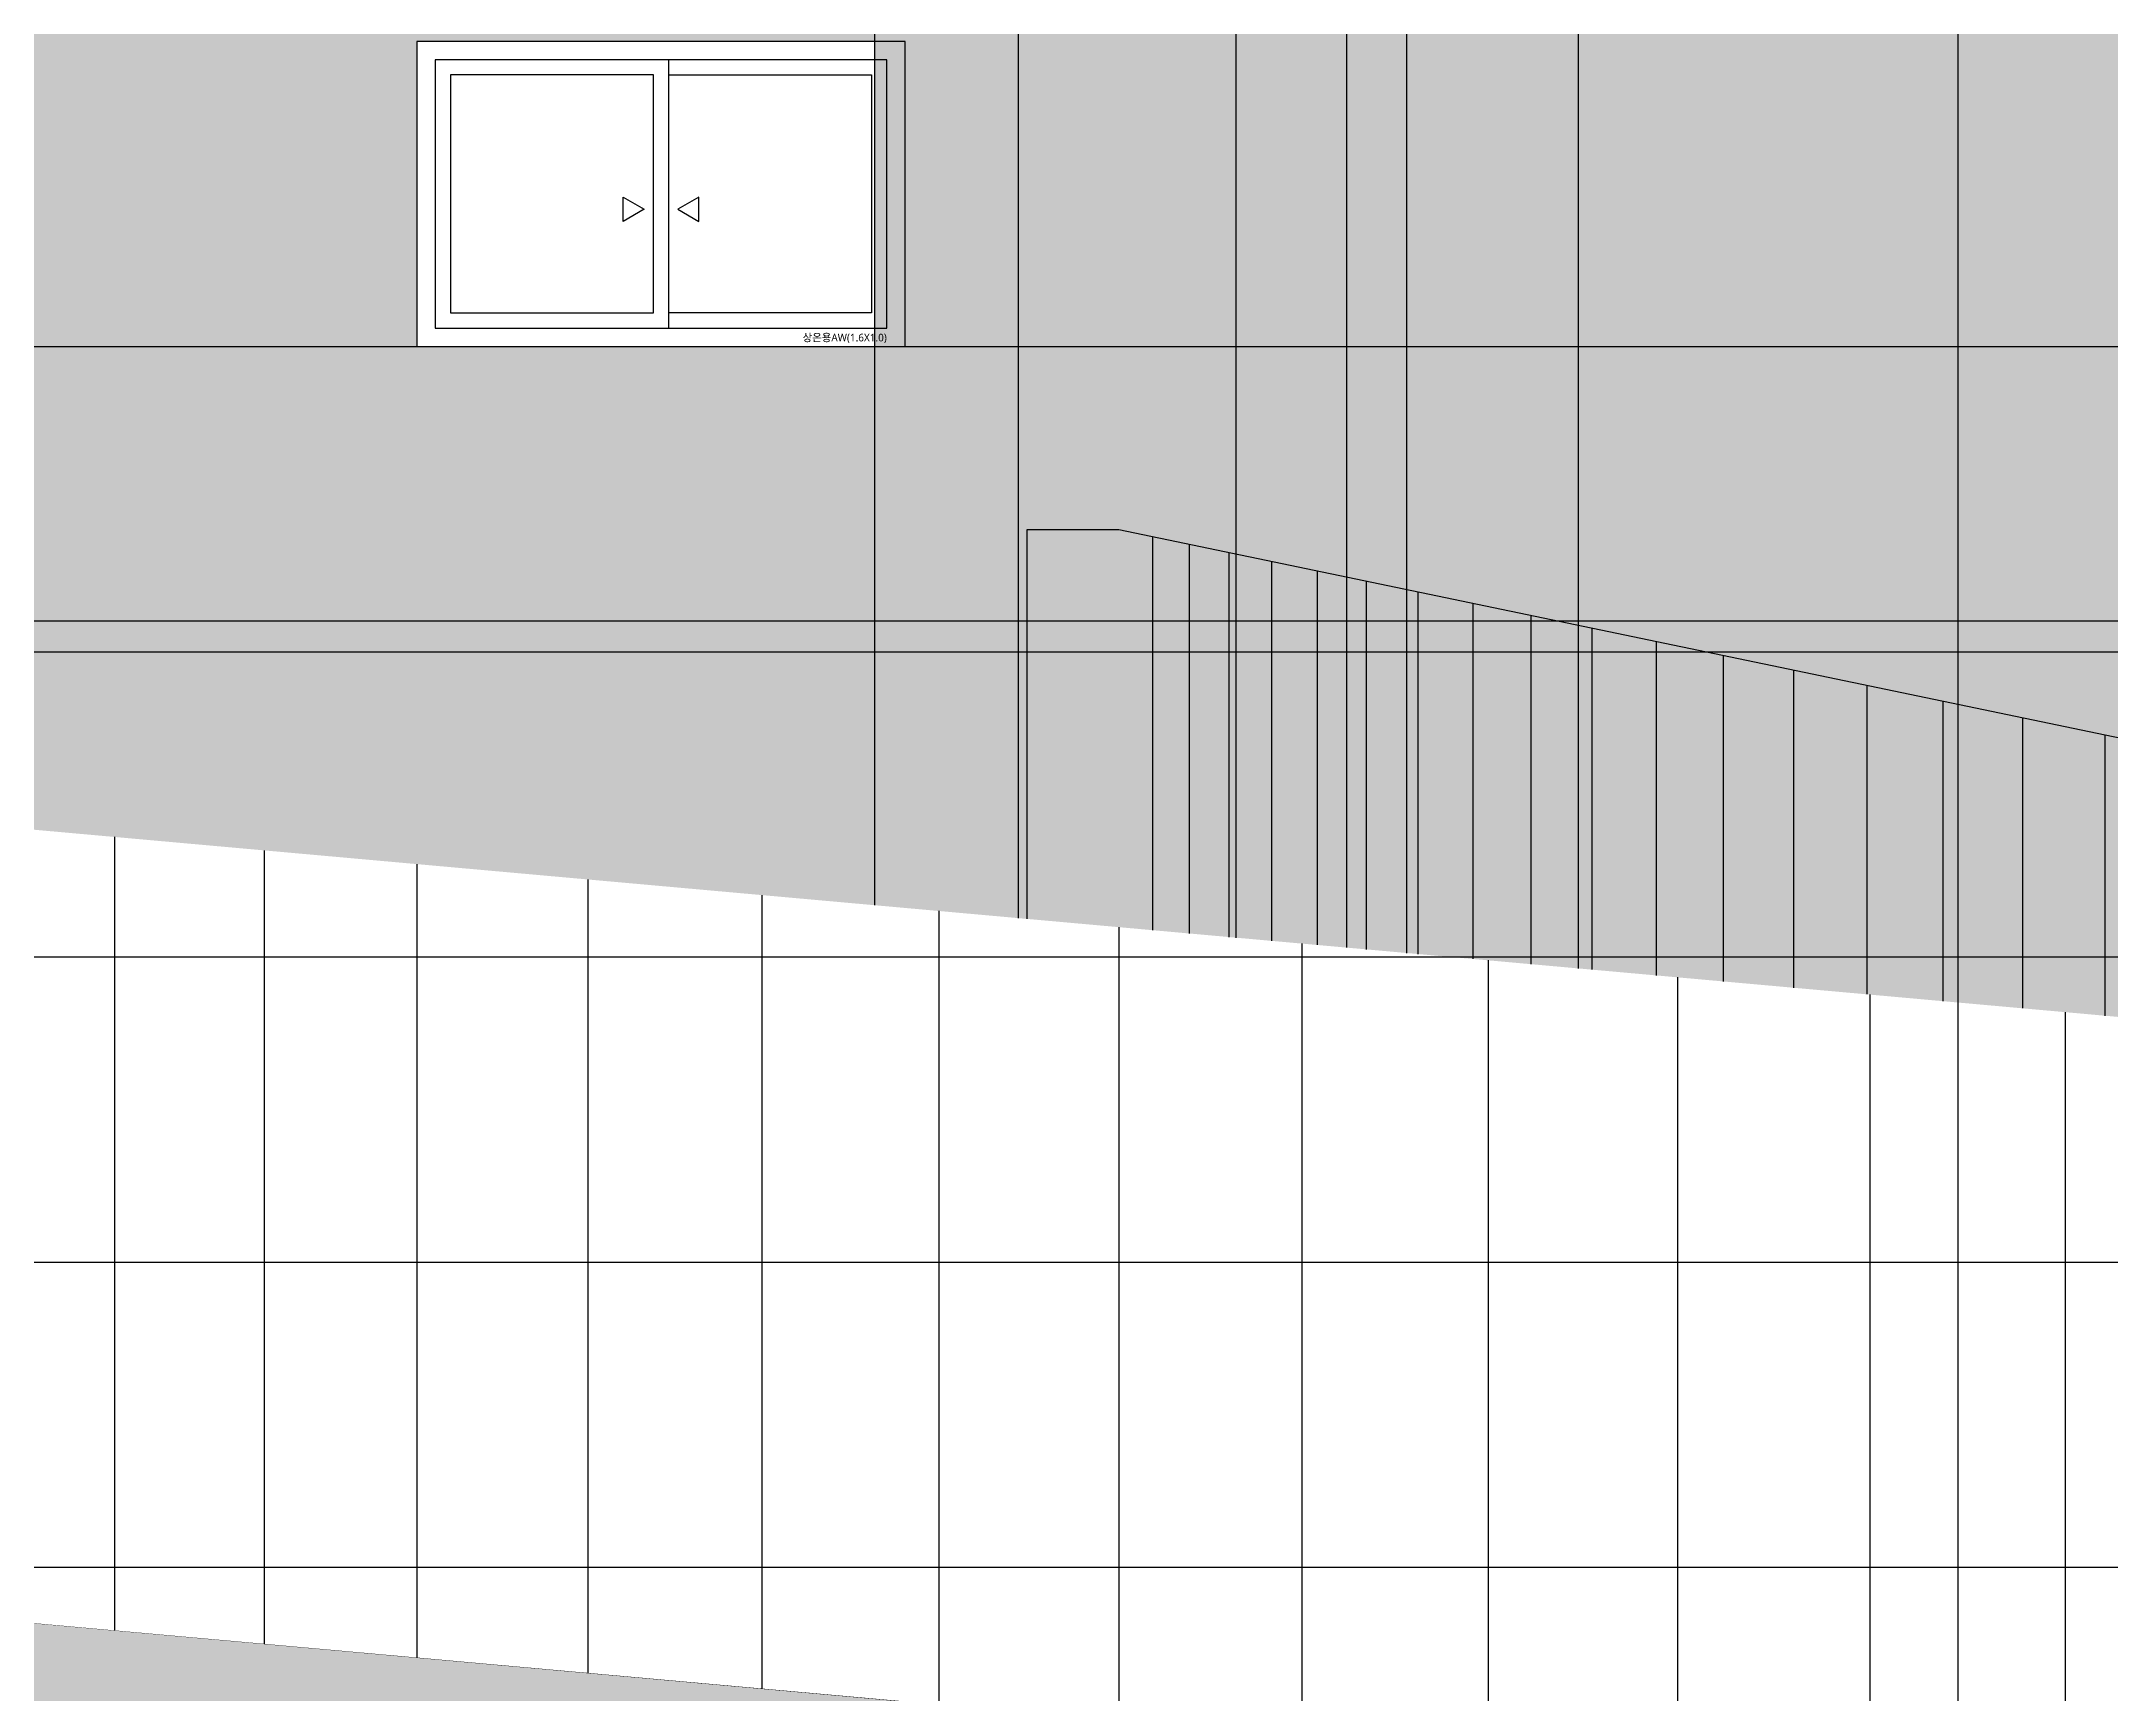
# Model space of a CAD drawing. Header units: millimetres. Extents: x 37653813 to 38677796, y 586285 to 874285.
# Drawn here: x 38230786 to 38237566, y 666920 to 672334 of the extents above; entities that cross this region are included whole.
import ezdxf

# ---------------------------------------------------------------- set-up
doc = ezdxf.new("R2010")
doc.units = ezdxf.units.MM
doc.header["$LTSCALE"] = 1000
doc.header["$MEASUREMENT"] = 0
doc.layers.get('0').update_dxf_attribs({"linetype": 'CONTINUOUS'})
doc.layers.get('Defpoints').update_dxf_attribs({"color": 161, "linetype": 'CONTINUOUS'})
for name, color, linetype in [('cen', 1, 'CONTINUOUS'), ('ELE-3', 7, 'CONTINUOUS'), ('ELE4', 4, 'CONTINUOUS'), ('HAT-251', 251, 'CONTINUOUS'), ('RAMP-ELE2', 4, 'CONTINUOUS'), ('WAL', 3, 'CONTINUOUS'), ('WID', 4, 'CONTINUOUS'), ('WIN-G', 252, 'CONTINUOUS'), ('램프좌측면', 7, 'CONTINUOUS'), ('먹-적색 14', 14, 'CONTINUOUS'), ('먹-적색(가로선) 26', 26, 'CONTINUOUS')]:
    doc.layers.add(name, color=color, linetype=linetype)
doc.styles.add('나눔바른고딕', font='NanumBarunGothic.ttf')

# ---------------------------------------------------------------- blocks, each defined once
blk = doc.blocks.new('sdmklfsdfsdf')
at = {"layer": 'cen', "ltscale": 5}
blk.add_line((38172115.7, 806642.5), (38329335, 806642.5), dxfattribs=at)
blk = doc.blocks.new('1600x1000 AW')
at = {"ltscale": 1000}
blk.add_wipeout([(200, 0), (1800, 0), (1800, 1000), (200, 1000)], dxfattribs=at).dxf.layer = 'WID'
at = {"layer": 'WID', "ltscale": 1000}
blk.add_line((1025, 940), (1025, 60), dxfattribs=at)
for points in [[(200, 0), (1800, 0), (1800, 1000), (200, 1000)], [(260, 60), (1740, 60), (1740, 940), (260, 940)]]:
    blk.add_lwpolyline(points, close=True, dxfattribs=at)
at = {"layer": 'WIN-G'}
for points in [[(975, 890), (310, 890), (310, 110), (975, 110)], [(875.7, 490), (945, 450), (875.7, 410)], [(1124.3, 490), (1055, 450), (1124.3, 410)]]:
    blk.add_lwpolyline(points, close=True, dxfattribs=at)
blk.add_lwpolyline([(1025, 890), (1690, 890), (1690, 110), (1025, 110)], dxfattribs=at)
at = {"layer": 'Defpoints', "style": '나눔바른고딕'}
blk.add_text('상온용AW(1.6X1.0)', height=25, dxfattribs=at).set_placement((1464, 16.8))
blk = doc.blocks.new('램프 서측입면')
at = {"layer": 'ELE4', "ltscale": 0.1}
for p, q in [((14200, 31324.4), (14200, 32600)), ((13200, 30700), (13200, 31250)), ((14200, 31250), (13200, 31250))]:
    blk.add_line(p, q, dxfattribs=at)
at = {"layer": 'HAT-251', "ltscale": 0.1}
blk.add_line((1300, 31200), (13200, 31200), dxfattribs=at)
at = {"layer": 'RAMP-ELE2', "ltscale": 0.1}
blk.add_line((25500, 27709.3), (0, 30000), dxfattribs=at)
at = {"layer": 'WAL', "color": 4, "ltscale": 10000}
for p, q in [((14200, 32600), (14500, 32600)), ((14200, 30000), (14500, 30000))]:
    blk.add_line(p, q, dxfattribs=at)
blk.add_wipeout([(0, 30000), (0, 32600), (25500, 30309.3), (25500, 27709.3)]).dxf.layer = 'RAMP-ELE2'
at = {"layer": 'HAT-251', "ltscale": 0.1}
h = blk.add_hatch(color=256, dxfattribs=at)
h.dxf.hatch_style = 1
h.paths.add_polyline_path([(13700.3, 31369.3), (14171.3, 31327), (14171.3, 38727), (13700.3, 38769.3)])
h = blk.add_hatch(color=256, dxfattribs=at)
h.dxf.hatch_style = 1
h.paths.add_polyline_path([(14171.3, 31327), (15247, 31230.4), (15247, 38630.4), (14171.3, 38727)])
h = blk.add_hatch(color=256, dxfattribs=at)
h.dxf.hatch_style = 1
h.paths.add_polyline_path([(15247, 31230.4), (16006.3, 31162.1), (16006.3, 38562.1), (15247, 38630.4)])
at = {"layer": 'ELE-3', "ltscale": 1000}
for points in [[(13700.3, 31369.3), (13700.3, 38769.3)], [(14171.3, 31327), (14171.3, 38727)], [(14884.5, 31262.9), (14884.5, 38662.9)], [(15247, 31230.4), (15247, 38630.4)], [(15443.4, 31212.7), (15443.4, 38612.7)], [(16006.3, 31162.1), (16006.3, 38562.1)]]:
    blk.add_lwpolyline(points, dxfattribs=at)
at = {"layer": 'HAT-251', "ltscale": 0.1}
for p, q in [((14610, 32577.1), (14610, 31287.6)), ((14730, 32552.1), (14730, 31276.8)), ((14860, 32525), (14860, 31265.1)), ((15000, 32495.9), (15000, 31252.5)), ((15150, 32464.6), (15150, 31239.1)), ((15310, 32431.3), (15310, 31224.7)), ((15480, 32395.9), (15480, 31209.4)), ((15660, 32358.4), (15660, 31193.3)), ((15850, 32318.9), (15850, 31176.2)), ((16050, 32277.2), (16050, 31158.2)), ((16260, 32233.5), (16260, 31139.4)), ((16480, 32187.7), (16480, 31119.6)), ((16710, 32139.8), (16710, 31098.9)), ((16950, 32089.8), (16950, 31077.4)), ((17200, 32037.7), (17200, 31054.9)), ((17460, 31983.6), (17460, 31031.6)), ((17730, 31927.4), (17730, 31007.3)), ((11210, 31593), (11210, 28993)), ((11700, 31549), (11700, 28949)), ((12200, 31504.1), (12200, 28904.1)), ((12760, 31453.8), (12760, 28853.8)), ((13330, 31402.6), (13330, 28802.6)), ((13910, 31350.5), (13910, 28750.5)), ((14500, 31297.5), (14500, 28697.5)), ((15100, 31243.6), (15100, 28643.6)), ((15710, 31188.8), (15710, 28588.8)), ((16330, 31133.1), (16330, 28533.1)), ((16960, 31076.5), (16960, 28476.5)), ((17600, 31019), (17600, 28419))]:
    blk.add_line(p, q, dxfattribs=at)
at = {"layer": 'RAMP-ELE2', "ltscale": 0.1}
blk.add_line((14500, 32600), (25500, 30309.3), dxfattribs=at)

msp = doc.modelspace()

# ---------------------------------------------------------------- hatches: boundary and pattern name
at = {"layer": '먹-적색 14', "ltscale": 0.1}
h = msp.add_hatch(dxfattribs=at)
h.set_pattern_fill('DOTS', color=256, scale=3000)
h.paths.add_polyline_path([(38263416.3, 691934.4), (38256416.3, 691934.4), (38256416.3, 691934.4), (38219816.3, 691934.4), (38219816.3, 639334.4), (38275566.3, 639334.4), (38275566.3, 691934.4)])

# ---------------------------------------------------------------- linework, layer by layer
at = {"layer": '먹-적색(가로선) 26', "ltscale": 0.1}
msp.add_lwpolyline([(38220716.3, 671334.4), (38275566.3, 671334.4)], dxfattribs=at)

# ---------------------------------------------------------------- next in the draw order: block references
at = {"layer": '먹-적색 14'}
msp.add_blockref('1600x1000 AW', (38231816.3, 671334.4), dxfattribs=at)

# ---------------------------------------------------------------- next in the draw order: block references
at = {"xscale": -1}
msp.add_blockref('sdmklfsdfsdf', (76523541.7, -136208.1), dxfattribs=at)

# ---------------------------------------------------------------- next in the draw order: block references
at = {"layer": '램프좌측면'}
msp.add_blockref('램프 서측입면', (38219816.3, 638134.4), dxfattribs=at)

# ---------------------------------------------------------------- next in the draw order: linework, layer by layer
at = {"layer": 'cen', "ltscale": 5}
msp.add_lwpolyline([(38237066.3, 613334.4), (38237066.3, 700227.2)], dxfattribs=at)
at = {"layer": '먹-적색(가로선) 26', "ltscale": 0.1}
for points in [[(38220716.3, 670334.4), (38275566.3, 670334.4)], [(38220716.3, 669334.4), (38275566.3, 669334.4)], [(38220716.3, 668334.4), (38275566.3, 668334.4)], [(38220716.3, 667334.4), (38275566.3, 667334.4)]]:
    msp.add_lwpolyline(points, dxfattribs=at)

doc.saveas('drawing.dxf')
